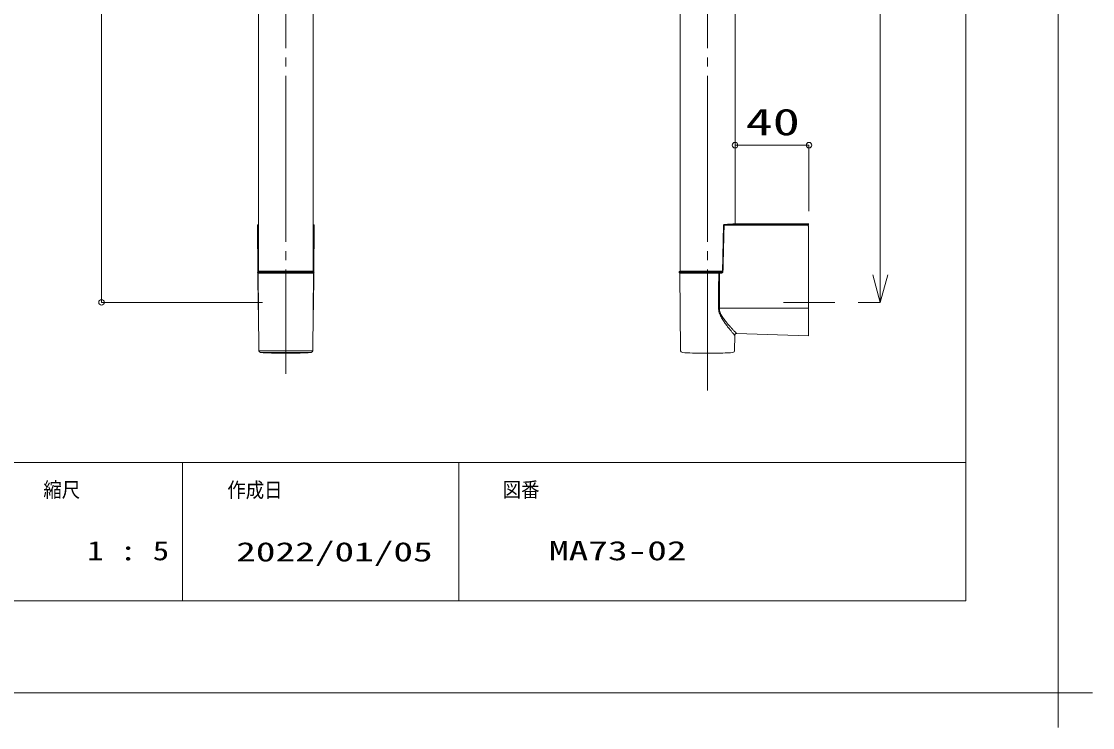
# Model space of a CAD drawing. Units: millimetres on the paper. Extents: x -305 to 305, y -152 to 152.
# Drawn here: x 6.5 to 122.7, y -152.2 to -75.7 of the extents above; entities that cross this region are included whole.
import ezdxf
from ezdxf.enums import TextEntityAlignment as Align

# ---------------------------------------------------------------- set-up
doc = ezdxf.new("R2010")
doc.units = ezdxf.units.MM
doc.linetypes.add('LONG_CHAIN', pattern=[21, 18, -1, 1, -1])
for name, color, linetype, lineweight in [('0-1_1図面枠', 7, 'Continuous', 9), ('0-2_0', 7, 'Continuous', 9), ('0-3_VIEW0001', 7, 'Continuous', 9), ('0-4_図面枠', 3, 'Continuous', 9), ('0-5_DEFPOINTS', 7, 'Continuous', 9)]:
    doc.layers.add(name, color=color, linetype=linetype, lineweight=lineweight)
doc.styles.add('ＭＳ ゴシック', font='')
doc.styles.get('ＭＳ ゴシック').set_extended_font_data('MS Gothic')

# ---------------------------------------------------------------- blocks, each defined once
blk = doc.blocks.new('グループ-6')
at = {"layer": '0-1_1図面枠'}
for p, q in [((4200, -2895), (4200, -3045)), ((4275, -2970), (4125, -2970))]:
    blk.add_line(p, q, dxfattribs=at)
blk = doc.blocks.new('_ORIGIN')
at = {"layer": '0-2_0'}
blk.add_line((0, 0), (-1, 0), dxfattribs=at)
blk.add_circle((0, 0), 0.5, dxfattribs=at)
blk = doc.blocks.new('_OPEN30')
at = {"layer": '0-2_0'}
blk.add_line((0, 0), (-1, 0), dxfattribs=at)
blk.add_lwpolyline([(-1, 0.2679), (0, 0), (-1, -0.2679)], dxfattribs=at)

msp = doc.modelspace()

# ---------------------------------------------------------------- linework, layer by layer
at = {"layer": '0-2_0'}
for p, q in [((23.983, -123.498), (23.983, -138.498)), ((53.983, -123.498), (53.983, -138.498))]:
    msp.add_line(p, q, dxfattribs=at)
at = {"layer": '0-3_VIEW0001', "linetype": 'LONG_CHAIN'}
for p, q in [((35.205, 107.42), (35.205, -113.879)), ((80.966, 107.42), (80.966, -115.71)), ((89.211, -106.143), (94.766, -106.143))]:
    msp.add_line(p, q, dxfattribs=at)
at = {"layer": '0-3_VIEW0001'}
for p, q in [((15.206, 93.257), (15.206, -105.543)), ((99.705, 90.857), (99.705, -103.143)), ((38.185, -102.767), (38.185, -11.538)), ((77.986, -10.578), (77.986, -102.767)), ((83.946, -97.634), (83.946, -10.578)), ((32.225, -11.737), (32.225, -102.767)), ((32.225, -100.227), (32.225, -50.297)), ((83.946, -95.094), (83.946, -89.105)), ((84.546, -89.105), (91.366, -89.105)), ((91.966, -96.267), (91.966, -89.105)), ((32.172, -102.794), (32.13, -97.932)), ((32.225, -97.725), (32.191, -97.728)), ((38.219, -97.728), (38.185, -97.725)), ((38.28, -97.932), (38.238, -102.794)), ((82.699, -97.768), (82.575, -102.869)), ((82.759, -97.71), (82.756, -97.71)), ((82.757, -97.77), (91.846, -97.788)), ((82.759, -97.71), (91.706, -97.728)), ((83.042, -97.662), (83.042, -97.697)), ((83.1, -97.691), (90.766, -97.704)), ((83.182, -97.691), (91.706, -97.706)), ((91.966, -97.627), (84.047, -97.627)), ((90.766, -97.687), (91.966, -97.687)), ((91.706, -97.728), (91.706, -97.706)), ((91.906, -97.907), (91.906, -97.932)), ((91.906, -97.932), (91.906, -106.767)), ((91.966, -98.807), (91.906, -98.807)), ((91.906, -99.297), (91.966, -99.296)), ((91.966, -99.356), (91.906, -99.357)), ((91.906, -100.857), (91.966, -100.857)), ((91.966, -100.917), (91.906, -100.917)), ((91.906, -100.957), (91.966, -100.957)), ((38.269, -102.867), (32.141, -102.867)), ((32.207, -106.767), (32.173, -102.939)), ((32.205, -102.967), (32.278, -111.385)), ((32.205, -102.967), (38.205, -102.967)), ((38.185, -102.767), (32.225, -102.767)), ((38.131, -111.385), (38.205, -102.967)), ((38.236, -102.94), (38.203, -106.767)), ((77.966, -102.967), (78.04, -111.385)), ((77.966, -102.967), (82.167, -102.967)), ((82.618, -102.767), (77.986, -102.767)), ((82.253, -102.967), (82.247, -106.767)), ((82.253, -102.967), (82.486, -102.967)), ((32.665, -106.143), (15.206, -106.143)), ((38.203, -106.767), (38.168, -107.225)), ((38.172, -106.767), (38.203, -106.767)), ((82.247, -106.767), (91.906, -106.767)), ((91.906, -106.767), (91.906, -109.765)), ((97.306, -106.143), (99.705, -106.143)), ((83.893, -111.385), (83.907, -109.715)), ((84.107, -109.523), (91.906, -109.765)), ((91.906, -109.325), (91.966, -109.326)), ((32.278, -111.385), (38.131, -111.385)), ((37.944, -111.583), (32.466, -111.583)), ((35.562, -111.665), (35.557, -111.665))]:
    msp.add_line(p, q, dxfattribs=at)
for points in [[(38.185, -100.227), (38.185, -50.297), (49.428, -50.297)], [(32.13, -97.932), (32.13, -97.923), (32.13, -97.913), (32.129, -97.904), (32.129, -97.895), (32.129, -97.885), (32.129, -97.876), (32.129, -97.867), (32.129, -97.858), (32.129, -97.85), (32.13, -97.841), (32.13, -97.833), (32.13, -97.825), (32.13, -97.818), (32.13, -97.81), (32.13, -97.803), (32.13, -97.796), (32.13, -97.788)], [(32.13, -97.788), (32.131, -97.783), (32.132, -97.777), (32.133, -97.772), (32.135, -97.767), (32.137, -97.762), (32.139, -97.758), (32.142, -97.754), (32.145, -97.75), (32.148, -97.747), (32.151, -97.744), (32.155, -97.741), (32.159, -97.738), (32.162, -97.736), (32.166, -97.734), (32.17, -97.732), (32.174, -97.731), (32.178, -97.73), (32.182, -97.729), (32.186, -97.728), (32.191, -97.728)], [(38.219, -97.728), (38.223, -97.728), (38.228, -97.729), (38.232, -97.73), (38.236, -97.731), (38.24, -97.732), (38.244, -97.734), (38.248, -97.736), (38.251, -97.738), (38.255, -97.741), (38.258, -97.744), (38.262, -97.747), (38.265, -97.75), (38.268, -97.754), (38.271, -97.758), (38.273, -97.762), (38.275, -97.767), (38.277, -97.772), (38.278, -97.777), (38.279, -97.783), (38.28, -97.788)], [(38.28, -97.788), (38.28, -97.796), (38.28, -97.803), (38.28, -97.81), (38.28, -97.818), (38.28, -97.825), (38.28, -97.833), (38.28, -97.841), (38.28, -97.85), (38.28, -97.858), (38.28, -97.867), (38.28, -97.876), (38.28, -97.885), (38.28, -97.895), (38.28, -97.904), (38.28, -97.913), (38.28, -97.923), (38.28, -97.932)], [(82.486, -102.967), (82.494, -102.966), (82.502, -102.965), (82.51, -102.964), (82.518, -102.962), (82.526, -102.96), (82.533, -102.957), (82.541, -102.954), (82.548, -102.95), (82.555, -102.946), (82.562, -102.942), (82.568, -102.937), (82.575, -102.932), (82.581, -102.927), (82.587, -102.921), (82.593, -102.915), (82.598, -102.91), (82.604, -102.904), (82.609, -102.897), (82.614, -102.891), (82.619, -102.885), (82.624, -102.879), (82.629, -102.872), (82.634, -102.866), (82.643, -102.502), (82.652, -102.138), (82.661, -101.774), (82.67, -101.41), (82.679, -101.046), (82.687, -100.682), (82.696, -100.318), (82.705, -99.954), (82.714, -99.59), (82.722, -99.226), (82.731, -98.862), (82.74, -98.498), (82.748, -98.134), (82.757, -97.77)], [(82.759, -97.71), (82.791, -97.709), (82.822, -97.707), (82.854, -97.706), (82.885, -97.705), (82.916, -97.703), (82.946, -97.702), (82.976, -97.701), (83.006, -97.699), (83.036, -97.698), (83.065, -97.697), (83.095, -97.695), (83.124, -97.694), (83.153, -97.692), (83.182, -97.691)], [(83.061, -97.685), (83.13, -97.682), (83.198, -97.678), (83.265, -97.675), (83.33, -97.671), (83.392, -97.668), (83.452, -97.665), (83.508, -97.662), (83.562, -97.658), (83.614, -97.655), (83.662, -97.652), (83.709, -97.649), (83.752, -97.647), (83.793, -97.644), (83.831, -97.642), (83.865, -97.639), (83.897, -97.637), (83.925, -97.635), (83.951, -97.634), (83.974, -97.632), (83.995, -97.631), (84.014, -97.629), (84.031, -97.628), (84.043, -97.627), (84.051, -97.627), (84.052, -97.627), (84.047, -97.627)], [(91.906, -97.907), (91.905, -97.893), (91.904, -97.879), (91.902, -97.866), (91.899, -97.853), (91.895, -97.84), (91.89, -97.827), (91.884, -97.814), (91.877, -97.803), (91.87, -97.791), (91.861, -97.78), (91.852, -97.77), (91.843, -97.76), (91.833, -97.751), (91.822, -97.743), (91.81, -97.735), (91.798, -97.728), (91.786, -97.722), (91.773, -97.718), (91.76, -97.714), (91.747, -97.711), (91.734, -97.709), (91.72, -97.707), (91.706, -97.706)], [(91.706, -97.728), (91.714, -97.728), (91.721, -97.729), (91.728, -97.73), (91.735, -97.731), (91.743, -97.732), (91.75, -97.734), (91.757, -97.736), (91.764, -97.738), (91.771, -97.741), (91.779, -97.744), (91.786, -97.747), (91.793, -97.75), (91.8, -97.754), (91.807, -97.758), (91.813, -97.762), (91.82, -97.767), (91.827, -97.772), (91.833, -97.777), (91.839, -97.783), (91.846, -97.788)], [(91.846, -97.788), (91.852, -97.796), (91.858, -97.803), (91.864, -97.81), (91.869, -97.818), (91.875, -97.825), (91.88, -97.833), (91.884, -97.841), (91.889, -97.85), (91.893, -97.858), (91.896, -97.867), (91.899, -97.876), (91.901, -97.885), (91.903, -97.895), (91.904, -97.904), (91.905, -97.913), (91.906, -97.923), (91.906, -97.932)], [(32.241, -102.967), (32.233, -102.966), (32.225, -102.965), (32.218, -102.963), (32.21, -102.961), (32.203, -102.959), (32.196, -102.956), (32.189, -102.952), (32.182, -102.948), (32.176, -102.943), (32.17, -102.937), (32.165, -102.932), (32.16, -102.925), (32.156, -102.919), (32.152, -102.912), (32.149, -102.905), (32.146, -102.898), (32.144, -102.89), (32.143, -102.882), (32.142, -102.875), (32.141, -102.867)], [(33.49, -102.767), (33.357, -102.767), (33.23, -102.767), (33.109, -102.767), (32.995, -102.767), (32.888, -102.767), (32.789, -102.767), (32.697, -102.767), (32.613, -102.767), (32.537, -102.767), (32.469, -102.767), (32.409, -102.767), (32.357, -102.767), (32.316, -102.767), (32.286, -102.767), (32.265, -102.767), (32.251, -102.767), (32.241, -102.767)], [(33.49, -102.967), (33.357, -102.967), (33.23, -102.967), (33.109, -102.967), (32.995, -102.967), (32.888, -102.967), (32.789, -102.967), (32.697, -102.967), (32.613, -102.967), (32.537, -102.967), (32.469, -102.967), (32.409, -102.967), (32.358, -102.967), (32.316, -102.967), (32.286, -102.967), (32.265, -102.967), (32.251, -102.967), (32.241, -102.967)], [(38.169, -102.767), (38.158, -102.767), (38.145, -102.767), (38.124, -102.767), (38.094, -102.767), (38.053, -102.767), (38.001, -102.767), (37.941, -102.767), (37.873, -102.767), (37.797, -102.767), (37.713, -102.767), (37.621, -102.767), (37.522, -102.767), (37.415, -102.767), (37.301, -102.767), (37.18, -102.767), (37.053, -102.767), (36.919, -102.767), (36.781, -102.767), (36.638, -102.767), (36.49, -102.767), (36.338, -102.767), (36.183, -102.767), (36.025, -102.767), (35.864, -102.767), (35.701, -102.767), (35.537, -102.767), (35.371, -102.767), (35.205, -102.767), (35.039, -102.767), (34.873, -102.767), (34.709, -102.767), (34.546, -102.767), (34.385, -102.767), (34.227, -102.767), (34.072, -102.767), (33.92, -102.767), (33.772, -102.767), (33.629, -102.767), (33.49, -102.767)], [(38.169, -102.967), (38.158, -102.967), (38.145, -102.967), (38.124, -102.967), (38.094, -102.967), (38.052, -102.967), (38.001, -102.967), (37.941, -102.967), (37.872, -102.967), (37.797, -102.967), (37.713, -102.967), (37.621, -102.967), (37.522, -102.967), (37.415, -102.967), (37.301, -102.967), (37.18, -102.967), (37.053, -102.967), (36.919, -102.967), (36.781, -102.967), (36.638, -102.967), (36.49, -102.967), (36.338, -102.967), (36.183, -102.967), (36.025, -102.967), (35.864, -102.967), (35.701, -102.967), (35.537, -102.967), (35.371, -102.967), (35.205, -102.967), (35.039, -102.967), (34.873, -102.967), (34.709, -102.967), (34.546, -102.967), (34.385, -102.967), (34.227, -102.967), (34.072, -102.967), (33.92, -102.967), (33.772, -102.967), (33.629, -102.967), (33.49, -102.967)], [(82.575, -102.867), (80.93, -102.867), (77.866, -102.867)], [(80.93, -102.767), (80.785, -102.767), (80.64, -102.767), (80.496, -102.767), (80.352, -102.767), (80.211, -102.767), (80.071, -102.767), (79.933, -102.767), (79.797, -102.767), (79.664, -102.767), (79.534, -102.767), (79.407, -102.767), (79.284, -102.767), (79.165, -102.767), (79.05, -102.767), (78.94, -102.767), (78.834, -102.767), (78.734, -102.767), (78.64, -102.767), (78.55, -102.767), (78.467, -102.767), (78.39, -102.767), (78.319, -102.767), (78.254, -102.767), (78.195, -102.767), (78.141, -102.767), (78.095, -102.767), (78.056, -102.767), (78.025, -102.767), (78.002, -102.767), (77.987, -102.767), (77.975, -102.767), (77.966, -102.767)], [(78.55, -102.967), (78.467, -102.967), (78.39, -102.967), (78.319, -102.967), (78.254, -102.967), (78.195, -102.967), (78.141, -102.967), (78.095, -102.967), (78.056, -102.967), (78.025, -102.967), (78.002, -102.967), (77.987, -102.967), (77.975, -102.967), (77.966, -102.967)], [(82.432, -102.967), (82.367, -102.967), (82.299, -102.967), (82.229, -102.967), (82.158, -102.967), (82.085, -102.967), (82.011, -102.967), (81.936, -102.967), (81.86, -102.967), (81.785, -102.967), (81.709, -102.967), (81.633, -102.967), (81.556, -102.967), (81.479, -102.967), (81.402, -102.967), (81.324, -102.967), (81.246, -102.967), (81.167, -102.967), (81.088, -102.967), (81.009, -102.967), (80.93, -102.967), (80.785, -102.967), (80.64, -102.967), (80.496, -102.967), (80.352, -102.967), (80.211, -102.967), (80.071, -102.967), (79.933, -102.967), (79.797, -102.967), (79.664, -102.967), (79.534, -102.967), (79.407, -102.967), (79.284, -102.967), (79.165, -102.967), (79.05, -102.967), (78.94, -102.967), (78.834, -102.967), (78.734, -102.967), (78.639, -102.967), (78.55, -102.967)], [(82.577, -102.767), (82.506, -102.767), (82.434, -102.767), (82.36, -102.767), (82.283, -102.767), (82.204, -102.767), (82.124, -102.767), (82.042, -102.767), (81.96, -102.767), (81.877, -102.767), (81.793, -102.767), (81.709, -102.767), (81.624, -102.767), (81.539, -102.767), (81.453, -102.767), (81.367, -102.767), (81.28, -102.767), (81.193, -102.767), (81.106, -102.767), (81.018, -102.767), (80.93, -102.767)], [(82.167, -102.967), (82.164, -104.766), (82.161, -106.366), (82.16, -106.766)], [(82.253, -102.967), (82.247, -102.967), (82.241, -102.967), (82.234, -102.967), (82.228, -102.967), (82.222, -102.967), (82.216, -102.967), (82.21, -102.967), (82.204, -102.967), (82.197, -102.967), (82.191, -102.967), (82.185, -102.967), (82.179, -102.967), (82.173, -102.967), (82.167, -102.967)], [(82.487, -102.967), (82.485, -102.967), (82.483, -102.967), (82.482, -102.967), (82.48, -102.967), (82.479, -102.967)], [(82.634, -102.866), (82.63, -102.866), (82.626, -102.866), (82.622, -102.866), (82.619, -102.866), (82.615, -102.867), (82.611, -102.867), (82.607, -102.867), (82.604, -102.867), (82.601, -102.867), (82.597, -102.868), (82.595, -102.868), (82.592, -102.868), (82.589, -102.868), (82.587, -102.868), (82.584, -102.868), (82.582, -102.868), (82.581, -102.869), (82.579, -102.869), (82.578, -102.869)], [(32.242, -107.225), (32.207, -106.767), (32.238, -106.767)], [(82.247, -106.767), (82.242, -106.767), (82.236, -106.767), (82.231, -106.767), (82.226, -106.766), (82.221, -106.766), (82.215, -106.766), (82.21, -106.766), (82.205, -106.766), (82.2, -106.766), (82.195, -106.766), (82.19, -106.766), (82.185, -106.766), (82.18, -106.766), (82.175, -106.766), (82.17, -106.766), (82.165, -106.766), (82.16, -106.766)], [(82.16, -106.766), (82.164, -106.893), (82.177, -107.02), (82.201, -107.145), (82.234, -107.267), (82.276, -107.387), (82.323, -107.504), (82.375, -107.617), (82.431, -107.727), (82.49, -107.835), (82.551, -107.94), (82.615, -108.042), (82.679, -108.142), (82.745, -108.24), (82.811, -108.336), (82.878, -108.429), (82.944, -108.521), (83.01, -108.61), (83.076, -108.697), (83.141, -108.782), (83.205, -108.865), (83.268, -108.945), (83.33, -109.022), (83.39, -109.097), (83.448, -109.169), (83.504, -109.238), (83.557, -109.303), (83.608, -109.365), (83.656, -109.423), (83.701, -109.476), (83.742, -109.526), (83.779, -109.569), (83.811, -109.608), (83.84, -109.642), (83.864, -109.671), (83.884, -109.695), (83.899, -109.712), (83.904, -109.718), (83.901, -109.715)], [(84.108, -109.518), (84.11, -109.52), (84.105, -109.514), (84.09, -109.499), (84.069, -109.478), (84.043, -109.451), (84.014, -109.421), (83.98, -109.386), (83.942, -109.346), (83.9, -109.301), (83.853, -109.253), (83.803, -109.2), (83.75, -109.144), (83.694, -109.084), (83.636, -109.022), (83.575, -108.956), (83.512, -108.887), (83.447, -108.816), (83.381, -108.743), (83.313, -108.667), (83.245, -108.589), (83.175, -108.509), (83.105, -108.427), (83.034, -108.343), (82.964, -108.257), (82.893, -108.168), (82.823, -108.077), (82.753, -107.984), (82.685, -107.889), (82.618, -107.791), (82.553, -107.691), (82.492, -107.587), (82.434, -107.48), (82.381, -107.369), (82.334, -107.254), (82.295, -107.136), (82.267, -107.015), (82.252, -106.892), (82.247, -106.767)], [(84.107, -109.524), (84.095, -109.523), (84.084, -109.524), (84.072, -109.526), (84.061, -109.529), (84.049, -109.532), (84.038, -109.536), (84.027, -109.541), (84.016, -109.546), (84.006, -109.551), (83.996, -109.557), (83.987, -109.564), (83.977, -109.571), (83.969, -109.579), (83.961, -109.588), (83.953, -109.596), (83.946, -109.606), (83.939, -109.616), (83.933, -109.626), (83.927, -109.636), (83.922, -109.647), (83.918, -109.658), (83.914, -109.669), (83.912, -109.68), (83.911, -109.692), (83.91, -109.704), (83.91, -109.716)], [(34.941, -111.664), (34.931, -111.664), (34.921, -111.664), (34.912, -111.664), (34.904, -111.664), (34.896, -111.664), (34.889, -111.664), (34.882, -111.664), (34.876, -111.664), (34.871, -111.664), (34.866, -111.664), (34.862, -111.664), (34.859, -111.664), (34.856, -111.665), (34.854, -111.665)], [(35.556, -111.665), (35.551, -111.664), (35.546, -111.664), (35.54, -111.664), (35.532, -111.664), (35.523, -111.664), (35.513, -111.664), (35.502, -111.664), (35.489, -111.664), (35.476, -111.664), (35.461, -111.664), (35.445, -111.664), (35.428, -111.664), (35.411, -111.664), (35.392, -111.663), (35.373, -111.663), (35.354, -111.663), (35.334, -111.663), (35.313, -111.663), (35.292, -111.663), (35.271, -111.663), (35.249, -111.663), (35.228, -111.663), (35.205, -111.663), (35.183, -111.663), (35.161, -111.663), (35.138, -111.663), (35.116, -111.663), (35.095, -111.663), (35.075, -111.663), (35.056, -111.663), (35.038, -111.663), (35.025, -111.663), (35.012, -111.664), (34.999, -111.664), (34.987, -111.664), (34.975, -111.664), (34.963, -111.664), (34.952, -111.664), (34.941, -111.664)], [(80.489, -111.664), (80.479, -111.664), (80.47, -111.664), (80.461, -111.663), (80.453, -111.663), (80.446, -111.663), (80.44, -111.663), (80.435, -111.663), (80.43, -111.663), (80.426, -111.663), (80.422, -111.663), (80.419, -111.663), (80.417, -111.663), (80.415, -111.663), (80.413, -111.663), (80.412, -111.663), (80.411, -111.663), (80.41, -111.663)], [(80.766, -111.665), (80.747, -111.665), (80.728, -111.665), (80.709, -111.665), (80.69, -111.664), (80.671, -111.664), (80.653, -111.664), (80.634, -111.664), (80.616, -111.664), (80.599, -111.664), (80.581, -111.664), (80.564, -111.664), (80.549, -111.664), (80.534, -111.664), (80.52, -111.664), (80.508, -111.664), (80.497, -111.664), (80.486, -111.664), (80.475, -111.664), (80.463, -111.663), (80.452, -111.663), (80.442, -111.663), (80.433, -111.663), (80.426, -111.663), (80.42, -111.663), (80.415, -111.663), (80.413, -111.663), (80.414, -111.663)], [(81.518, -111.663), (81.517, -111.663), (81.513, -111.663), (81.508, -111.663), (81.501, -111.663), (81.492, -111.663), (81.482, -111.663), (81.472, -111.663), (81.46, -111.664), (81.448, -111.664), (81.435, -111.664), (81.42, -111.664), (81.404, -111.664), (81.386, -111.664), (81.367, -111.664), (81.349, -111.664), (81.33, -111.664), (81.312, -111.664), (81.293, -111.664), (81.273, -111.664), (81.252, -111.664), (81.231, -111.665), (81.21, -111.665), (81.188, -111.665), (81.167, -111.665)]]:
    msp.add_lwpolyline(points, dxfattribs=at)
msp.add_lwpolyline([(35.562, -111.665), (35.562, -111.665), (35.562, -111.665)], close=True, dxfattribs=at)
for centre, radius, start, end in [((35.145, -142.677), 44.99, 93.72134, 93.84215), ((35.265, -142.677), 44.99, 86.15785, 86.27866), ((82.759, -97.77), 0.06, 92.28242, 178.63877), ((82.781, -96.197), 1.574, 267.02089, 269.13815), ((83.32, -97.757), 0.563, 175.16299, 181.3172), ((32.241, -102.867), 0.1, 90, 180), ((38.169, -102.867), 0.1, 0, 90), ((38.169, -102.867), 0.1, 270, 0), ((77.966, -102.867), 0.1, 90, 180), ((77.966, -102.867), 0.1, 180, 270), ((82.476, -102.867), 0.1, 270.00001, 358.6242), ((32.478, -111.384), 0.2, 180.5, 266.5147), ((37.931, -111.384), 0.2, 273.48529, 359.5), ((78.24, -111.384), 0.2, 180.5, 266.51471), ((83.693, -111.384), 0.2, 273.48529, 359.5), ((35.205, -66.617), 45.05, 266.5147, 269.5464), ((35.196, -139.463), 27.801, 89.24745, 90.68395), ((35.205, -66.617), 45.05, 270.4536, 273.4853), ((80.966, -66.617), 45.05, 266.5147, 269.2976), ((80.966, -66.87), 44.796, 269.74385, 270.25615), ((80.966, -66.617), 45.05, 270.70266, 273.4853)]:
    msp.add_arc(centre, radius, start, end, dxfattribs=at)
at = {"layer": '0-4_図面枠'}
msp.add_line((-291.017, -123.498), (108.983, -123.498), dxfattribs=at)
msp.add_lwpolyline([(-291.017, -138.498), (108.983, -138.498), (108.983, 138.502), (-291.017, 138.502)], close=True, dxfattribs=at)
at = {"layer": '0-5_DEFPOINTS'}
for q in [(118.983, 148.502), (-301.017, -148.498)]:
    msp.add_line((118.983, -148.498), q, dxfattribs=at)

# ---------------------------------------------------------------- block references
at = {"layer": '0-1_1図面枠', "xscale": 0.05, "yscale": 0.05}
msp.add_blockref('グループ-6', (-91.017, 0.002), dxfattribs=at)
at = {"layer": '0-3_VIEW0001'}
for name, p, xscale, yscale, rotation in [('_ORIGIN', (83.946, -89.105), 0.6, 0.6, 180), ('_OPEN30', (99.705, -106.143), 3, 3, 270), ('_ORIGIN', (15.206, -106.143), 0.6, 0.6, 270)]:
    msp.add_blockref(name, p, dxfattribs=dict(at, xscale=xscale, yscale=yscale, rotation=rotation))
at = {"layer": '0-3_VIEW0001', "xscale": 0.6, "yscale": 0.6}
msp.add_blockref('_ORIGIN', (91.966, -89.105), dxfattribs=at)

# ---------------------------------------------------------------- texts
at = {"layer": '0-1_1図面枠', "style": 'ＭＳ ゴシック'}
for s, height, width, p in [('縮尺', 1.628, 0.9, (8.896, -127.769)), ('作成日', 1.628, 0.9, (28.857, -127.788)), ('図番', 1.628, 0.9, (58.732, -127.759)), ('1 : 5', 2.092, 1.25, (13.65, -134.738)), ('2022/01/05', 2.089, 1.5, (29.822, -134.861)), ('MA73-02', 2.089, 1.5, (63.761, -134.737))]:
    msp.add_text(s, height=height, dxfattribs=dict(at, width=width)).set_placement(p, align=Align.BOTTOM_LEFT)
at = {"layer": '0-3_VIEW0001', "style": 'ＭＳ ゴシック', "width": 1.5}
msp.add_text('40', height=2.889, dxfattribs=at).set_placement((85.083, -88.897), align=Align.BOTTOM_LEFT)

doc.saveas('drawing.dxf')
